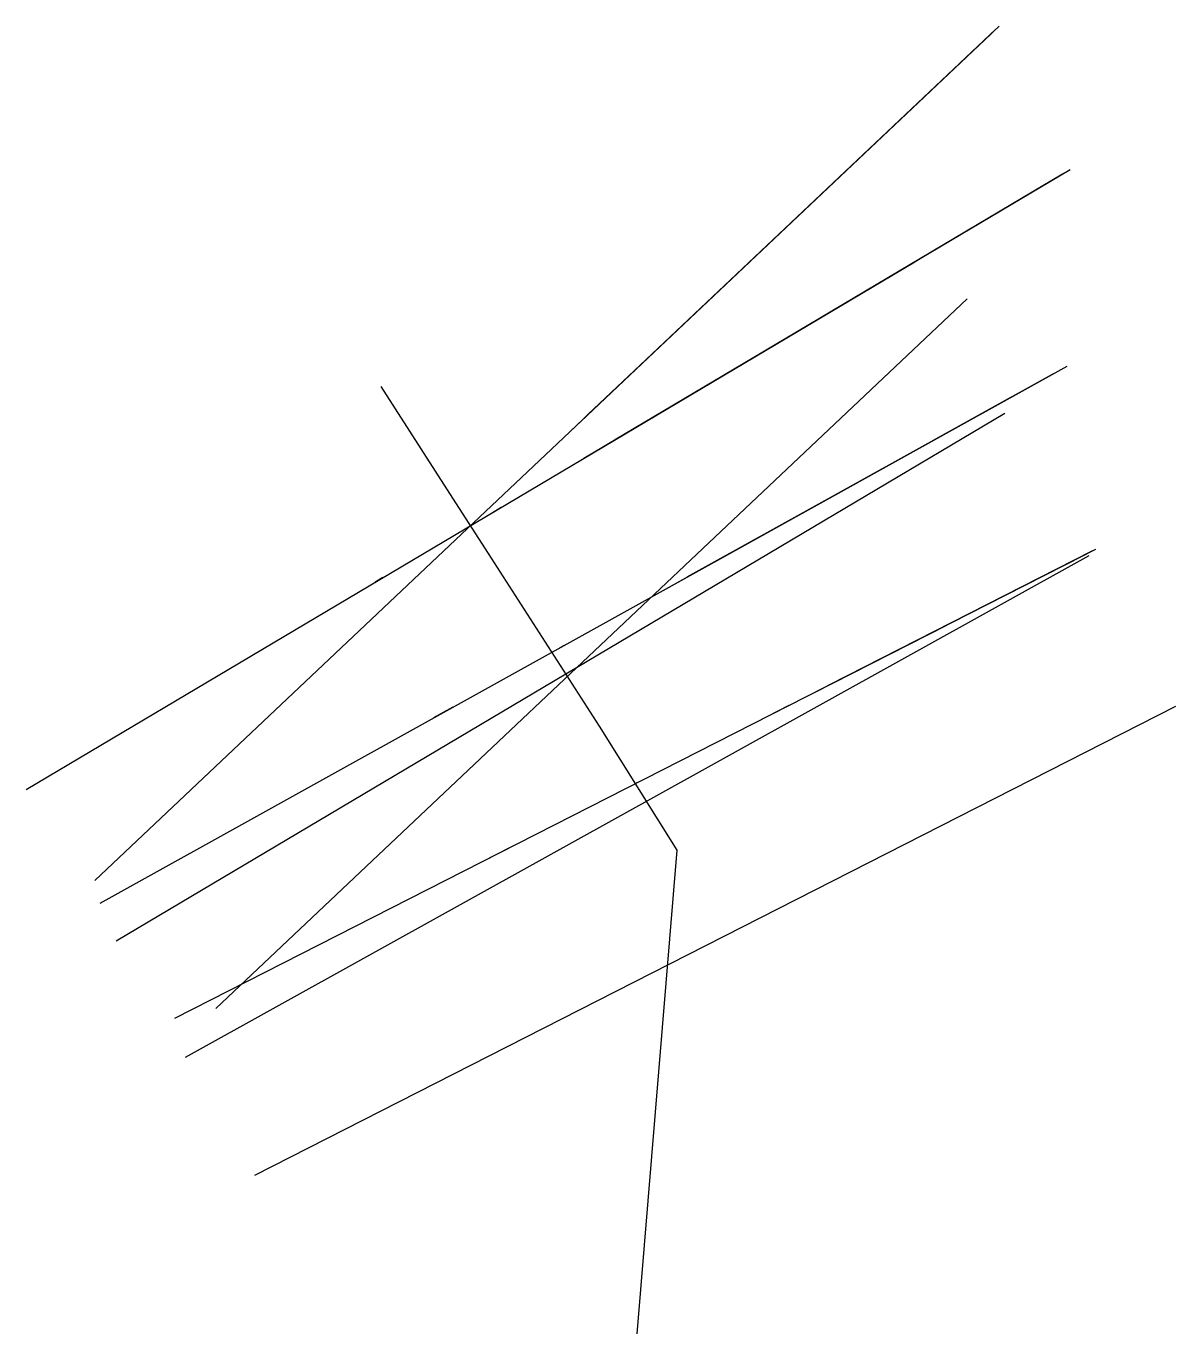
# Model space of a CAD drawing. Extents: x 7089.2 to 7108.1, y -23237.5 to -23216.
import ezdxf

# ---------------------------------------------------------------- set-up
doc = ezdxf.new("R2010")
doc.units = 0
for name, color, linetype, lineweight in [('RINGDESIGN_095 3W MPR02A LHS 01E EXST_SET2_SURVEYEXPORT', 7, 'Continuous', 25), ('RINGDESIGN_095 3W MPR02A LHS 01E EXST_SET2_SURVEYEXPORT_RN1', 7, 'Continuous', 25), ('RINGDESIGN_095 3W MPR02A LHS 01E EXST_SET2_SURVEYEXPORT_RN2', 7, 'Continuous', 25), ('RINGDESIGN_095 3W MPR02A LHS 01E EXST_SET2_SURVEYEXPORT_RN3', 7, 'Continuous', 25), ('RINGDESIGN_095 3W MPR02A LHS 01E EXST_SET2_SURVEYEXPORT_RN4', 7, 'Continuous', 25)]:
    doc.layers.add(name, color=color, linetype=linetype, lineweight=lineweight)

msp = doc.modelspace()

# ---------------------------------------------------------------- linework, layer by layer
at = {"layer": 'RINGDESIGN_095 3W MPR02A LHS 01E EXST_SET2_SURVEYEXPORT', "color": 7}
for points, elevation in [([(7090.323, -23230.059), (7102.679, -23218.383)], -993.04), ([(7089.193, -23228.562), (7103.808, -23219.88)], -993.04), ([(7090.408, -23230.432), (7105.269, -23222.178)], -993.203), ([(7091.64, -23232.326), (7106.787, -23224.609)], -993.24)]:
    msp.add_lwpolyline(points, dxfattribs=dict(at, elevation=elevation))
at = {"layer": 'RINGDESIGN_095 3W MPR02A LHS 01E EXST_SET2_SURVEYEXPORT', "color": 1, "true_color": 0xff0000}
for points, elevation in [([(7092.314, -23232.167), (7104.671, -23220.491)], -993.04), ([(7090.674, -23231.056), (7105.29, -23222.373)], -993.04), ([(7091.816, -23232.968), (7106.678, -23224.713)], -993.203), ([(7092.956, -23234.91), (7108.103, -23227.192)], -993.24)]:
    msp.add_lwpolyline(points, dxfattribs=dict(at, elevation=elevation))
at = {"layer": 'RINGDESIGN_095 3W MPR02A LHS 01E EXST_SET2_SURVEYEXPORT', "color": 7}
msp.add_polyline3d([(7099.244, -23237.52, -993.283), (7099.901, -23229.563, -993.283), (7098.621, -23227.523, -993.203), (7096.797, -23224.683, -993.203), (7096.16, -23223.691, -992.854), (7095.031, -23221.933, -992.694)], dxfattribs=at)
at = {"layer": 'RINGDESIGN_095 3W MPR02A LHS 01E EXST_SET2_SURVEYEXPORT_RN1', "color": 7}
for points in [[(7098.46, -23222.369, -992.039), (7105.197, -23216.004, -987.981)], [(7098.499, -23222.333, -993.15), (7105.145, -23216.053, -993.278)], [(7098.462, -23222.368, -993.803), (7105.059, -23216.135, -995.724)], [(7098.528, -23222.305, -992.584), (7105.059, -23216.135, -990.499)], [(7098.393, -23222.433, -991.677), (7104.023, -23217.113, -987.126)], [(7098.316, -23222.506, -991.263), (7101.968, -23219.054, -987.316)], [(7098.434, -23222.394, -994.295), (7101.209, -23219.772, -995.819)], [(7098.144, -23222.669, -990.337), (7099.776, -23221.126, -987.459)]]:
    msp.add_polyline3d(points, dxfattribs=at)
at = {"layer": 'RINGDESIGN_095 3W MPR02A LHS 01E EXST_SET2_SURVEYEXPORT_RN2', "color": 7}
for points in [[(7098.87, -23222.813, -992.363), (7106.366, -23218.36, -989.852)], [(7098.922, -23222.783, -992.959), (7106.239, -23218.436, -992.659)], [(7098.922, -23222.783, -993.446), (7105.943, -23218.612, -995.663)], [(7098.746, -23222.887, -991.836), (7105.773, -23218.712, -987.586)], [(7098.922, -23222.783, -993.918), (7103.36, -23220.146, -996.106)], [(7098.607, -23222.97, -991.195), (7102.64, -23220.574, -987.389)], [(7098.888, -23222.803, -994.834), (7100.099, -23222.083, -995.762)], [(7098.368, -23223.112, -990.096), (7099.93, -23222.184, -987.488)], [(7096.848, -23224.015, -989.951), (7097.008, -23223.919, -987.635)], [(7095.06, -23225.077, -989.963), (7094.934, -23225.152, -987.586)]]:
    msp.add_polyline3d(points, dxfattribs=at)
at = {"layer": 'RINGDESIGN_095 3W MPR02A LHS 01E EXST_SET2_SURVEYEXPORT_RN3', "color": 7}
for points in [[(7100.52, -23224.815, -992.979), (7106.317, -23221.596, -992.131)], [(7100.378, -23224.894, -992.326), (7106.084, -23221.725, -989.832)], [(7100.594, -23224.774, -993.979), (7106.072, -23221.732, -995.303)], [(7100.243, -23224.97, -991.814), (7105.399, -23222.105, -988.336)], [(7100.523, -23224.814, -994.617), (7103.599, -23223.106, -996.018)], [(7100.067, -23225.067, -991.085), (7102.845, -23223.524, -988.098)], [(7099.275, -23225.507, -990.567), (7100.478, -23224.839, -988.193)], [(7097.977, -23226.228, -990.653), (7098.049, -23226.188, -988.502)], [(7096.212, -23227.209, -990.746), (7095.891, -23227.387, -988.499)]]:
    msp.add_polyline3d(points, dxfattribs=at)
at = {"layer": 'RINGDESIGN_095 3W MPR02A LHS 01E EXST_SET2_SURVEYEXPORT_RN4', "color": 7}
for points in [[(7102.413, -23226.837, -993.021), (7106.729, -23224.638, -992.311)], [(7102.365, -23226.862, -991.931), (7106.411, -23224.8, -989.815)], [(7102.444, -23226.821, -993.984), (7106.582, -23224.713, -994.615)], [(7102.401, -23226.843, -994.676), (7106.142, -23224.937, -996.096)], [(7102.15, -23226.971, -990.861), (7104.334, -23225.858, -988.856)], [(7102.24, -23226.925, -995.118), (7103.552, -23226.257, -995.822)], [(7101.209, -23227.451, -990.92), (7101.744, -23227.178, -988.801)], [(7099.238, -23228.455, -990.987), (7099.227, -23228.461, -988.91)], [(7097.263, -23229.461, -990.983), (7096.808, -23229.693, -989.102)]]:
    msp.add_polyline3d(points, dxfattribs=at)

doc.saveas('drawing.dxf')
